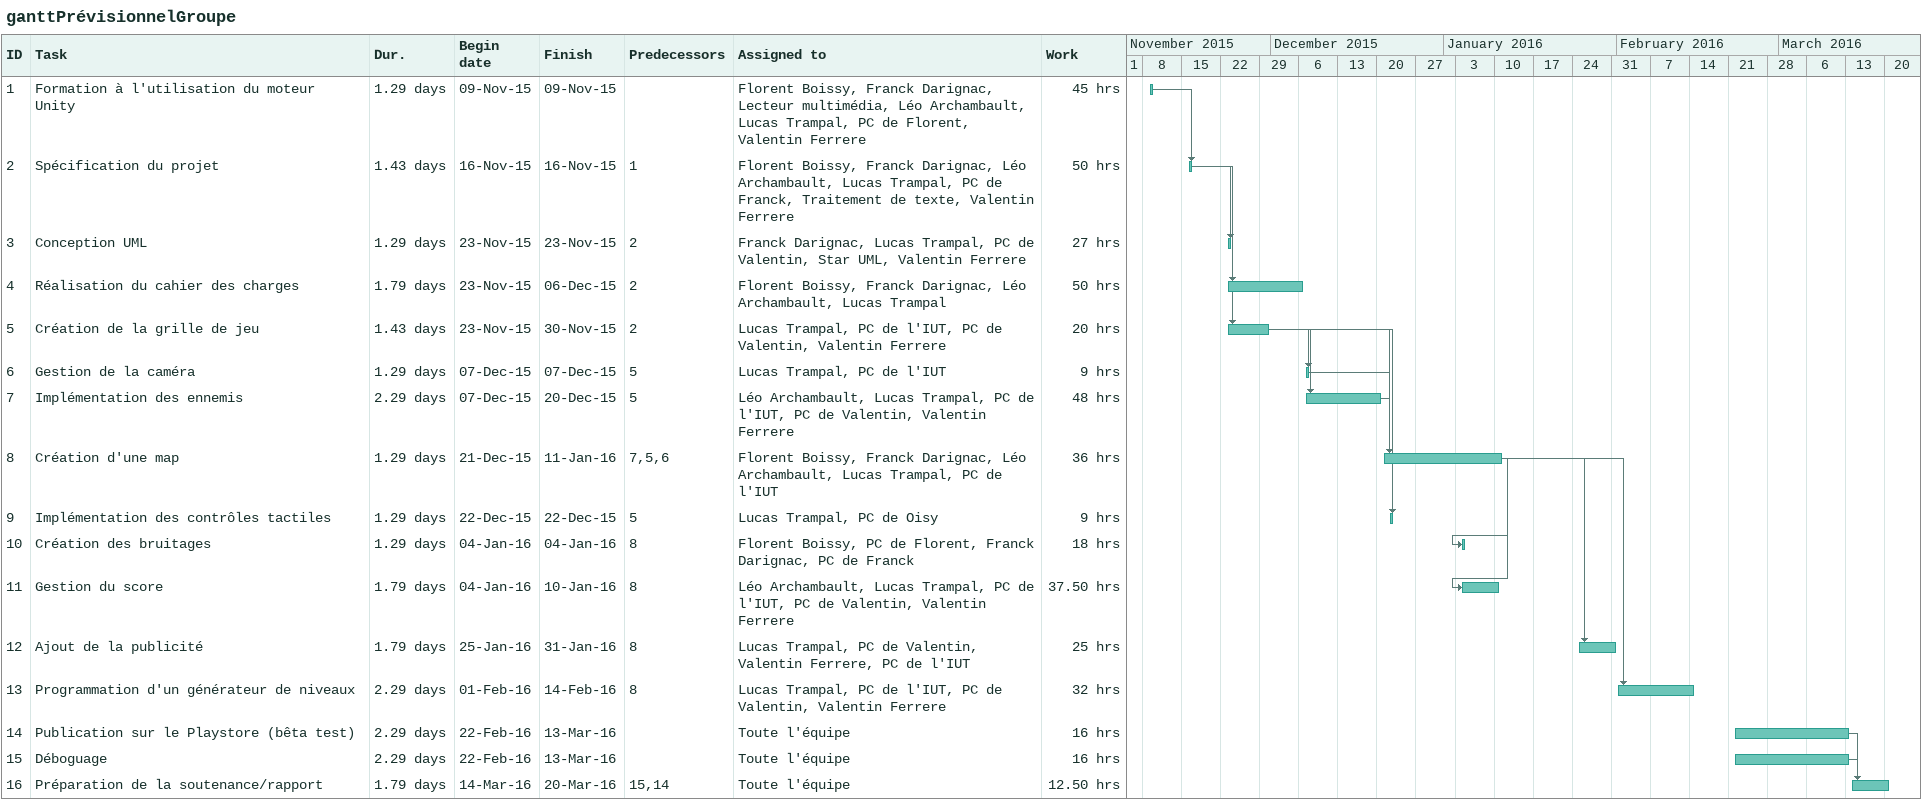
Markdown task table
ganttPrévisionnelGroupe

| ID | Task | Duration | Start | Finish | Predecessors | Resources | Work (h) |
|---|---|---|---|---|---|---|---|
| 1 | Formation à l'utilisation du moteur Unity | 1.29d | 2015-11-09 | 2015-11-09 |  | Florent Boissy, Franck Darignac, Lecteur multimédia, Léo Archambault, Lucas Trampal, PC de Florent, Valentin Ferrere | 45 |
| 2 | Spécification du projet | 1.43d | 2015-11-16 | 2015-11-16 | 1 | Florent Boissy, Franck Darignac, Léo Archambault, Lucas Trampal, PC de Franck, Traitement de texte, Valentin Ferrere | 50 |
| 3 | Conception UML | 1.29d | 2015-11-23 | 2015-11-23 | 2 | Franck Darignac, Lucas Trampal, PC de Valentin, Star UML, Valentin Ferrere | 27 |
| 4 | Réalisation du cahier des charges | 1.79d | 2015-11-23 | 2015-12-06 | 2 | Florent Boissy, Franck Darignac, Léo Archambault, Lucas Trampal | 50 |
| 5 | Création de la grille de jeu | 1.43d | 2015-11-23 | 2015-11-30 | 2 | Lucas Trampal, PC de l'IUT, PC de Valentin, Valentin Ferrere | 20 |
| 6 | Gestion de la caméra | 1.29d | 2015-12-07 | 2015-12-07 | 5 | Lucas Trampal, PC de l'IUT | 9 |
| 7 | Implémentation des ennemis | 2.29d | 2015-12-07 | 2015-12-20 | 5 | Léo Archambault, Lucas Trampal, PC de l'IUT, PC de Valentin, Valentin Ferrere | 48 |
| 8 | Création d'une map | 1.29d | 2015-12-21 | 2016-01-11 | 7, 5, 6 | Florent Boissy, Franck Darignac, Léo Archambault, Lucas Trampal, PC de l'IUT | 36 |
| 9 | Implémentation des contrôles tactiles | 1.29d | 2015-12-22 | 2015-12-22 | 5 | Lucas Trampal, PC de Oisy | 9 |
| 10 | Création des bruitages | 1.29d | 2016-01-04 | 2016-01-04 | 8 | Florent Boissy, PC de Florent, Franck Darignac, PC de Franck | 18 |
| 11 | Gestion du score | 1.79d | 2016-01-04 | 2016-01-10 | 8 | Léo Archambault, Lucas Trampal, PC de l'IUT, PC de Valentin, Valentin Ferrere | 37.50 |
| 12 | Ajout de la publicité | 1.79d | 2016-01-25 | 2016-01-31 | 8 | Lucas Trampal, PC de Valentin, Valentin Ferrere, PC de l'IUT | 25 |
| 13 | Programmation d'un générateur de niveaux | 2.29d | 2016-02-01 | 2016-02-14 | 8 | Lucas Trampal, PC de l'IUT, PC de Valentin, Valentin Ferrere | 32 |
| 14 | Publication sur le Playstore (bêta test) | 2.29d | 2016-02-22 | 2016-03-13 |  | Toute l'équipe | 16 |
| 15 | Déboguage | 2.29d | 2016-02-22 | 2016-03-13 |  | Toute l'équipe | 16 |
| 16 | Préparation de la soutenance/rapport | 1.79d | 2016-03-14 | 2016-03-20 | 15, 14 | Toute l'équipe | 12.50 |
